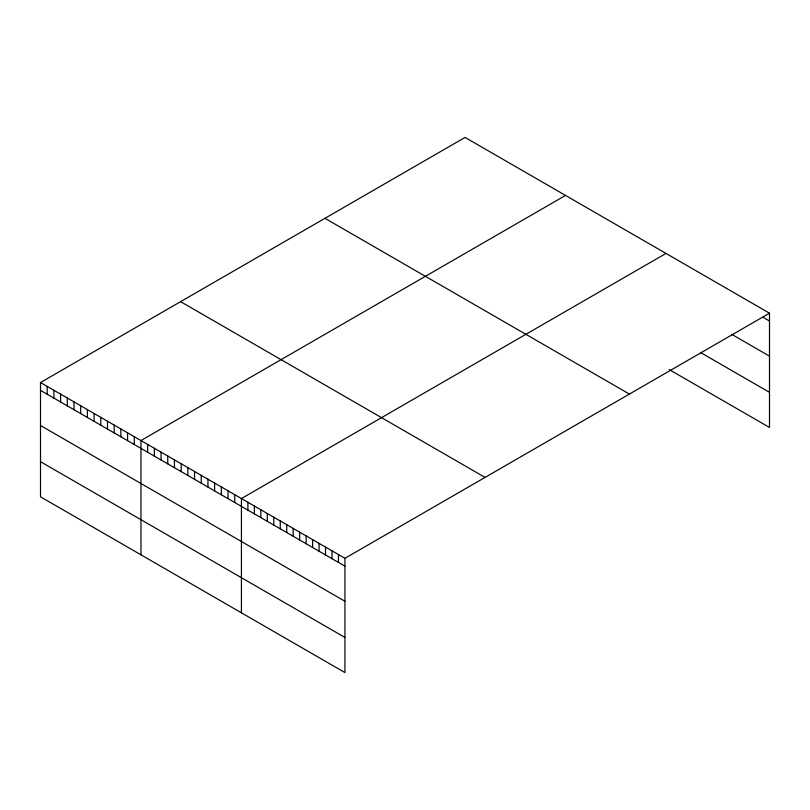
<?xml version="1.0" encoding="UTF-8"?>
<svg xmlns="http://www.w3.org/2000/svg" width="810" height="810" viewBox="0 0 810 810"><rect width="100%" height="100%" fill="white"/><g stroke="black" fill="none" stroke-linecap="round" stroke-linejoin="round"><path stroke-width="1.21" d="M769.5 313.186L344.938 558.303L344.938 672.573L40.5 496.813L40.5 382.543L465.061 137.427L769.5 313.186L769.5 427.457L669.222 369.573M565.522 195.423L140.97 440.539L140.97 554.809M665.992 253.429L241.431 498.545L241.431 612.816M763.03 317.297L769.5 321.033M731.764 334.368L769.5 356.147M700.498 352.502L769.5 392.334M324.952 218.315L629.4 394.075M180.6 301.654L485.048 477.414M40.5 382.543L344.938 558.303M40.5 390.38L344.938 566.149M40.5 425.503L344.938 601.263M40.5 461.69L344.938 637.46M338.469 554.567L338.469 562.413M331.999 550.84L331.999 558.677M325.529 547.104L325.529 554.941M319.069 543.368L319.069 551.205M312.599 539.632L312.599 547.469M306.129 535.896L306.129 543.733M299.659 532.16L299.659 539.997M293.19 528.424L293.19 536.26M286.72 524.688L286.72 532.524M280.25 520.952L280.25 528.798M273.78 517.225L273.78 525.062M267.31 513.489L267.31 521.326M260.84 509.753L260.84 517.59M254.37 506.017L254.37 513.854M247.9 502.281L247.9 510.118M234.738 494.677L234.738 502.514M228.035 490.809L228.035 498.646M221.343 486.942L221.343 494.778M214.64 483.074L214.64 490.921M207.947 479.206L207.947 487.053M201.244 475.349L201.244 483.185M194.552 471.481L194.552 479.317M187.849 467.613L187.849 475.45M181.156 463.745L181.156 471.582M174.454 459.877L174.454 467.714M167.761 456.01L167.761 463.846M161.058 452.142L161.058 459.979M154.366 448.274L154.366 456.111M147.663 444.406L147.663 452.243M134.268 436.671L134.268 444.518M127.575 432.813L127.575 440.65M120.872 428.946L120.872 436.782M114.18 425.078L114.18 432.915M107.477 421.21L107.477 429.047M100.784 417.342L100.784 425.179M94.081 413.475L94.081 421.311M87.389 409.607L87.389 417.444M80.686 405.739L80.686 413.576M73.993 401.871L73.993 409.708M67.291 398.004L67.291 405.84M60.598 394.136L60.598 401.973M53.895 390.268L53.895 398.115M47.203 386.41L47.203 394.247"/></g></svg>
